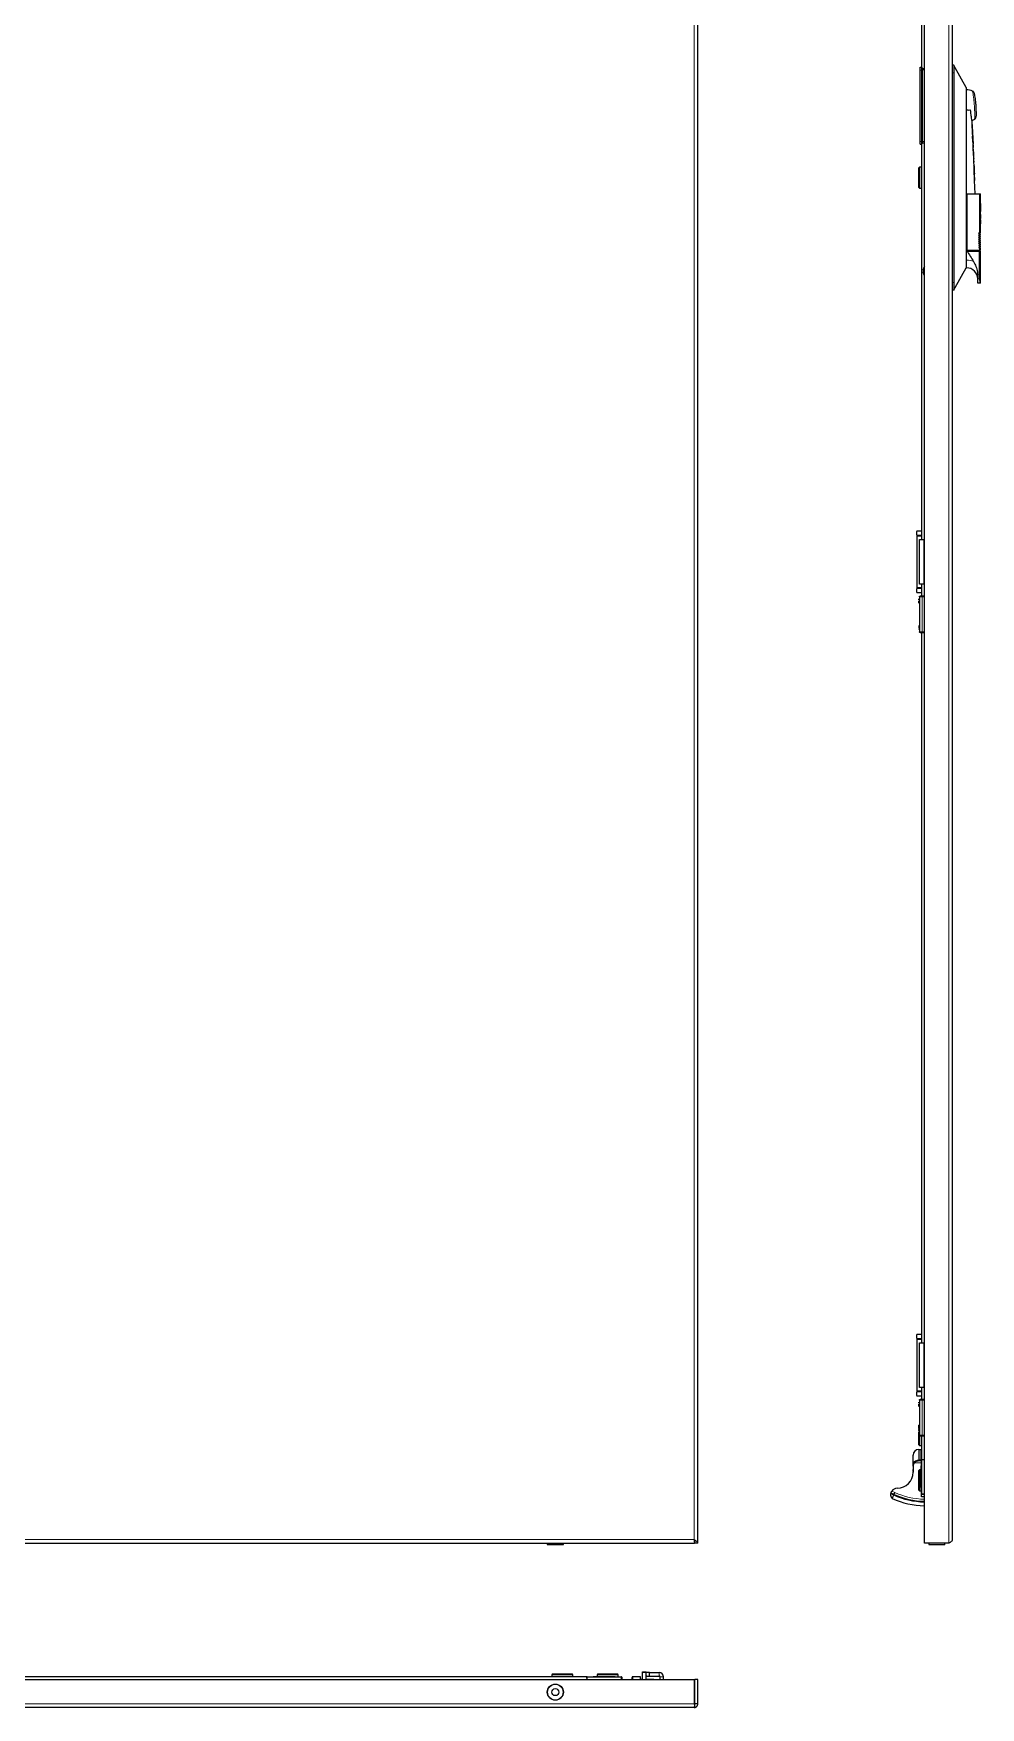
# Model space of a CAD drawing. Header units: millimetres. Extents: x -847 to 1903, y -1228 to 1043.
# Drawn here: x -141 to 537, y -1208 to -10 of the extents above; entities that cross this region are included whole.
import ezdxf

# ---------------------------------------------------------------- set-up
doc = ezdxf.new("R2010")
doc.units = ezdxf.units.MM

msp = doc.modelspace()

# ---------------------------------------------------------------- linework, layer by layer
at = {"color": 7, "linetype": 'Continuous', "lineweight": 25}
for p, q in [((335.03, -1090.4), (335.03, 864.6)), ((497.27, -1090.4), (497.27, 864.6)), ((517.27, 862), (517.27, -35.4)), ((495.27, 146.1), (495.27, -33.9)), ((494.37, -33.9), (495.27, -33.9)), ((494.37, -35.9), (494.37, -33.9)), ((494.37, -86.9), (494.37, -35.9)), ((495.67, -34.3), (495.67, -35.9)), ((495.67, -34.7), (497.27, -34.7)), ((495.67, -35.9), (495.67, -86.9)), ((518.27, -32.4), (517.27, -32.4)), ((517.27, -35.4), (517.27, -37.9)), ((527.27, -48.4), (519.35, -34.32)), ((517.27, -37.9), (517.27, -187.9)), ((518.27, -37.9), (518.27, -187.9)), ((527.27, -48.4), (527.27, -53.87)), ((527.27, -53.87), (527.27, -61.4)), ((527.27, -61.4), (527.27, -164.4)), ((531.79, -81.08), (531.39, -71.88)), ((534.21, -69.47), (534.22, -69.28)), ((531.51, -75.1), (531.46, -74.73)), ((531.52, -75.1), (531.47, -74.73)), ((531.47, -74.73), (531.59, -77.88)), ((531.52, -75.4), (531.51, -75.1)), ((531.52, -75.1), (531.51, -75.1)), ((531.53, -75.4), (531.52, -75.1)), ((531.53, -75.4), (531.52, -75.4)), ((531.88, -83.16), (531.78, -81.08)), ((531.79, -81.09), (531.78, -81.09)), ((532.06, -87.07), (531.83, -83.28)), ((532.04, -86.67), (531.9, -83.58)), ((494.37, -88.9), (494.37, -86.9)), ((494.37, -88.9), (495.27, -88.9)), ((495.27, -88.9), (495.27, -371.9)), ((495.67, -86.9), (495.67, -88.5)), ((497.27, -88.1), (495.67, -88.1)), ((531.9, -84.97), (532.14, -88.96)), ((532.03, -86.67), (532.06, -87.07)), ((532.1, -88.33), (532.05, -87.07)), ((532.06, -87.07), (532.05, -87.07)), ((532.08, -88.96), (532.07, -88.96)), ((532.14, -88.96), (532.08, -88.96)), ((532.23, -91.19), (532.13, -88.96)), ((532.17, -91.19), (532.17, -91.18)), ((532.17, -91.19), (532.17, -91.19)), ((532.29, -92.45), (532.24, -91.18)), ((532.28, -92.46), (532.28, -92.45)), ((532.39, -94.91), (532.3, -92.77)), ((532.4, -94.9), (532.39, -94.9)), ((532.6, -99.45), (532.4, -94.88)), ((493.77, -105.4), (493.27, -105.9)), ((493.27, -112.9), (493.27, -105.9)), ((495.27, -105.4), (493.77, -105.4)), ((493.77, -105.4), (493.77, -112.9)), ((532.45, -96.93), (532.49, -97.9)), ((532.46, -96.93), (532.5, -97.9)), ((532.57, -99.45), (532.56, -99.45)), ((532.69, -101.82), (532.59, -99.45)), ((532.64, -101.82), (532.64, -101.82)), ((532.81, -104.29), (532.7, -101.82)), ((532.76, -103.53), (532.77, -103.53)), ((532.77, -103.53), (532.78, -103.53)), ((532.8, -104.05), (532.79, -103.91)), ((532.82, -104.45), (532.8, -104.17)), ((532.84, -105.76), (532.82, -105.76)), ((532.85, -105.76), (532.83, -105.76)), ((532.89, -106.22), (532.84, -104.98)), ((532.87, -106.55), (532.84, -105.76)), ((532.88, -106.55), (532.85, -105.76)), ((532.86, -106.55), (532.85, -106.55)), ((532.86, -106.55), (532.88, -106.55)), ((532.87, -105.73), (532.92, -106.82)), ((532.91, -106.53), (532.89, -106.22)), ((532.95, -107.43), (532.91, -106.64)), ((533, -108.66), (532.95, -107.43)), ((493.27, -119.9), (493.27, -112.9)), ((493.77, -112.9), (493.77, -120.4)), ((533.04, -109.47), (533.02, -109.2)), ((533.05, -109.72), (533.04, -109.59)), ((533.18, -112.79), (533.06, -110.11)), ((533.06, -110.19), (533.06, -110.19)), ((533.07, -110.19), (533.07, -110.19)), ((533.18, -114.25), (533.12, -112.81)), ((533.14, -112.79), (533.13, -112.79)), ((533.26, -114.9), (533.17, -112.79)), ((533.69, -124.4), (533.27, -114.9)), ((493.27, -119.9), (493.77, -120.4)), ((493.77, -120.4), (495.27, -120.4)), ((527.27, -124.4), (527.48, -124.4)), ((527.48, -124.4), (527.72, -124.4)), ((527.72, -124.4), (527.72, -164.9)), ((527.72, -124.4), (536.83, -124.4)), ((536.83, -124.4), (536.83, -152.4)), ((536.83, -124.4), (537.48, -124.4)), ((537.23, -129.4), (537.48, -129.4)), ((537.23, -129.4), (537.23, -139.16)), ((537.35, -131.35), (537.35, -137.21)), ((537.36, -131.35), (537.35, -131.35)), ((537.36, -131.35), (537.36, -137.21)), ((537.36, -131.35), (537.48, -131.35)), ((537.47, -131.35), (537.47, -129.4)), ((537.48, -129.4), (537.48, -124.4)), ((537.48, -132.33), (537.48, -131.35)), ((537.41, -139.16), (537.23, -139.16)), ((537.37, -142.96), (537.23, -142.96)), ((537.23, -142.96), (537.23, -145.93)), ((537.29, -143.46), (537.29, -144.26)), ((537.3, -143.46), (537.29, -143.46)), ((537.3, -143.46), (537.3, -144.26)), ((537.3, -143.46), (537.36, -143.46)), ((537.36, -137.21), (537.35, -137.21)), ((537.41, -137.21), (537.36, -137.21)), ((537.48, -132.33), (537.41, -132.33)), ((537.41, -132.33), (537.41, -137.21)), ((537.41, -139.16), (537.41, -142.09)), ((537.48, -142.09), (537.41, -142.09)), ((537.47, -142.96), (537.44, -145.93)), ((537.46, -134.28), (537.46, -137.21)), ((537.47, -134.28), (537.46, -134.28)), ((537.47, -137.21), (537.46, -137.21)), ((537.46, -139.16), (537.46, -140.14)), ((537.47, -139.16), (537.46, -139.16)), ((537.47, -140.14), (537.46, -140.14)), ((537.46, -144.83), (537.47, -143.56)), ((537.47, -134.28), (537.47, -132.33)), ((537.47, -134.28), (537.47, -137.21)), ((537.47, -134.28), (537.48, -134.28)), ((537.47, -139.16), (537.47, -137.21)), ((537.48, -137.21), (537.47, -137.21)), ((537.47, -139.16), (537.47, -140.14)), ((537.47, -139.16), (537.48, -139.16)), ((537.47, -142.09), (537.47, -140.14)), ((537.48, -140.14), (537.47, -140.14)), ((537.48, -142.96), (537.47, -142.96)), ((537.47, -144.83), (537.48, -143.56)), ((537.48, -143.56), (537.47, -143.56)), ((537.48, -137.21), (537.48, -134.28)), ((537.48, -140.14), (537.48, -139.16)), ((537.48, -142.96), (537.48, -142.09)), ((537.48, -143.59), (537.48, -142.96)), ((537.48, -143.56), (537.48, -144.83)), ((536.29, -152.5), (536.72, -152.5)), ((536.29, -153.9), (536.72, -153.9)), ((536.29, -155.3), (536.72, -155.3)), ((537.38, -152.5), (536.72, -152.5)), ((537.38, -153.9), (536.72, -153.9)), ((537.38, -155.3), (536.72, -155.3)), ((537.48, -153.8), (536.83, -153.8)), ((537.48, -155.2), (536.83, -155.2)), ((537.48, -153.8), (536.98, -152.5)), ((537.48, -155.2), (536.98, -153.9)), ((537.48, -156.6), (536.98, -155.3)), ((537.23, -145.93), (537.3, -145.93)), ((537.3, -144.26), (537.29, -144.26)), ((537.29, -144.75), (537.29, -145.93)), ((537.3, -144.75), (537.29, -144.75)), ((537.36, -144.26), (537.3, -144.26)), ((537.3, -144.75), (537.3, -145.93)), ((537.3, -144.75), (537.35, -144.75)), ((537.38, -145.93), (537.4, -145.93)), ((537.4, -144.49), (537.39, -144.49)), ((537.39, -145.93), (537.43, -145.93)), ((537.43, -143.8), (537.42, -143.8)), ((537.43, -145.14), (537.42, -145.14)), ((537.42, -145.5), (537.42, -145.51)), ((537.43, -145.5), (537.42, -145.5)), ((537.43, -145.51), (537.42, -145.51)), ((537.42, -145.84), (537.42, -145.93)), ((537.43, -145.84), (537.42, -145.84)), ((537.43, -145.5), (537.43, -145.51)), ((537.43, -145.84), (537.43, -145.93)), ((537.44, -145.93), (537.47, -145.93)), ((537.47, -144.83), (537.46, -144.83)), ((537.46, -145.93), (537.46, -145.33)), ((537.47, -145.33), (537.46, -145.33)), ((537.47, -145.33), (537.47, -144.51)), ((537.47, -144.83), (537.48, -144.83)), ((537.47, -145.33), (537.48, -145.33)), ((537.47, -145.93), (537.47, -145.33)), ((537.48, -152.4), (537.48, -145.33)), ((527.27, -164.4), (527.27, -165.4)), ((527.27, -164.9), (527.48, -164.9)), ((527.48, -165.4), (527.27, -165.4)), ((527.48, -164.9), (527.72, -164.9)), ((527.48, -165.4), (527.72, -165.4)), ((527.72, -164.9), (536.83, -164.9)), ((527.72, -165.4), (536.83, -165.4)), ((535.48, -165.4), (535.46, -164.9)), ((536.29, -156.7), (536.72, -156.7)), ((536.29, -158.1), (536.72, -158.1)), ((536.29, -159.5), (536.72, -159.5)), ((536.29, -160.9), (536.72, -160.9)), ((536.29, -162.3), (536.72, -162.3)), ((537.38, -156.7), (536.72, -156.7)), ((537.38, -158.1), (536.72, -158.1)), ((537.38, -159.5), (536.72, -159.5)), ((537.38, -160.9), (536.72, -160.9)), ((537.38, -162.3), (536.72, -162.3)), ((537.48, -156.6), (536.83, -156.6)), ((537.48, -158), (536.83, -158)), ((537.48, -159.4), (536.83, -159.4)), ((537.48, -160.8), (536.83, -160.8)), ((537.48, -162.2), (536.83, -162.2)), ((536.83, -163.6), (536.83, -164.9)), ((537.48, -163.6), (536.83, -163.6)), ((536.83, -164.9), (537.48, -164.9)), ((536.83, -185.4), (536.83, -165.4)), ((536.83, -165.4), (537.48, -165.4)), ((537.48, -158), (536.98, -156.7)), ((537.48, -159.4), (536.98, -158.1)), ((537.48, -160.8), (536.98, -159.5)), ((537.48, -162.2), (536.98, -160.9)), ((537.48, -163.6), (536.98, -162.3)), ((537.48, -164.9), (537.48, -163.6)), ((537.48, -188.4), (537.48, -165.4)), ((496.25, -179.12), (496.56, -179.21)), ((496.56, -177.76), (496.56, -177.83)), ((496.56, -179.21), (496.56, -180.3)), ((519.35, -191.49), (527.27, -177.4)), ((527.27, -171.93), (527.27, -177.4)), ((527.27, -177.4), (527.48, -177.4)), ((496.56, -180.3), (496.25, -180.38)), ((496.56, -181.67), (496.56, -181.75)), ((517.27, -187.9), (517.27, -190.4)), ((517.27, -190.4), (517.27, -1087.8)), ((535.48, -185.4), (535.48, -182.32)), ((537.2, -188.4), (535.48, -188.4)), ((537.48, -188.4), (537.2, -188.4)), ((518.27, -193.4), (517.27, -193.4)), ((491.72, -366.4), (491.72, -368.4)), ((495.27, -365.9), (492.22, -365.9)), ((492.22, -368.9), (495.27, -368.9)), ((492.22, -368.9), (492.22, -369.2)), ((492.22, -406.6), (492.22, -369.2)), ((492.22, -369.2), (495.22, -369.2)), ((494.72, -368.9), (494.72, -369.2)), ((495.22, -369.2), (495.27, -369.2)), ((493.77, -371.9), (496.77, -371.9)), ((493.77, -403.9), (493.77, -371.9)), ((497.27, -371.9), (496.77, -371.9)), ((491.72, -407.4), (491.72, -409.4)), ((495.22, -406.6), (492.22, -406.6)), ((492.22, -406.6), (492.22, -406.9)), ((495.27, -406.9), (492.22, -406.9)), ((496.77, -403.9), (493.77, -403.9)), ((494.72, -406.6), (494.72, -406.9)), ((495.27, -406.6), (495.22, -406.6)), ((495.27, -403.9), (495.27, -412.4)), ((496.77, -403.9), (497.27, -403.9)), ((492.22, -409.9), (495.27, -409.9)), ((493.67, -412.9), (493.67, -437.9)), ((497.27, -412.4), (495.67, -412.4)), ((495.27, -438.4), (495.27, -946.9)), ((495.67, -438.4), (497.27, -438.4)), ((491.72, -941.4), (491.72, -943.4)), ((495.27, -940.9), (492.22, -940.9)), ((492.22, -943.9), (495.27, -943.9)), ((492.22, -943.9), (492.22, -944.2)), ((492.22, -981.6), (492.22, -944.2)), ((492.22, -944.2), (495.22, -944.2)), ((494.72, -943.9), (494.72, -944.2)), ((495.22, -944.2), (495.27, -944.2)), ((493.77, -946.9), (496.77, -946.9)), ((493.77, -978.9), (493.77, -946.9)), ((497.27, -946.9), (496.77, -946.9)), ((491.72, -982.4), (491.72, -984.4)), ((495.22, -981.6), (492.22, -981.6)), ((492.22, -981.6), (492.22, -981.9)), ((495.27, -981.9), (492.22, -981.9)), ((496.77, -978.9), (493.77, -978.9)), ((494.72, -981.6), (494.72, -981.9)), ((495.27, -981.6), (495.22, -981.6)), ((495.27, -978.9), (495.27, -987.4)), ((496.77, -978.9), (497.27, -978.9)), ((492.22, -984.9), (495.27, -984.9)), ((493.67, -987.9), (493.67, -1012.9)), ((497.27, -987.4), (495.67, -987.4)), ((493.67, -1005.5), (493.27, -1005.9)), ((493.27, -1008.16), (493.27, -1005.9)), ((493.27, -1009.71), (493.27, -1008.99)), ((493.27, -1012.9), (493.27, -1010.68)), ((493.27, -1019.9), (493.27, -1012.9)), ((493.77, -1012.9), (493.77, -1020.4)), ((495.27, -1013.4), (495.27, -1030.4)), ((495.67, -1013.4), (497.16, -1013.4)), ((489.27, -1033.19), (489.27, -1027.25)), ((489.27, -1033.19), (489.27, -1027.25)), ((493.27, -1019.9), (493.77, -1020.4)), ((493.27, -1023.25), (493.27, -1023.25)), ((493.27, -1023.25), (493.3, -1023.25)), ((493.3, -1023.25), (494.26, -1023.25)), ((493.77, -1020.4), (495.27, -1020.4)), ((494.26, -1023.25), (495.27, -1023.25)), ((495.27, -1030.4), (495.57, -1030.4)), ((495.57, -1030.4), (496.22, -1030.4)), ((496.22, -1030.4), (497.27, -1030.4)), ((489.16, -1037.4), (489.17, -1037.4)), ((489.17, -1035.58), (489.27, -1035.58)), ((489.17, -1035.72), (489.27, -1035.72)), ((489.17, -1035.72), (489.17, -1037.27)), ((489.17, -1037.27), (489.27, -1037.27)), ((489.17, -1037.4), (489.27, -1037.4)), ((489.17, -1037.47), (489.27, -1037.47)), ((489.17, -1037.6), (489.27, -1037.6)), ((489.17, -1038.6), (489.17, -1037.6)), ((489.17, -1038.6), (489.27, -1038.6)), ((489.17, -1039.1), (489.17, -1038.6)), ((489.17, -1039.1), (489.27, -1039.1)), ((489.27, -1035.25), (489.27, -1033.19)), ((489.27, -1035.25), (489.27, -1039.5)), ((493.27, -1031.25), (495.27, -1031.25)), ((493.77, -1037.9), (493.27, -1038.4)), ((493.27, -1045.4), (493.27, -1038.4)), ((495.07, -1037.9), (493.77, -1037.9)), ((493.77, -1037.9), (493.77, -1045.4)), ((495.05, -1041.44), (495.27, -1041.44)), ((495.07, -1038.01), (495.07, -1035.05)), ((495.07, -1035.05), (495.27, -1035.05)), ((495.07, -1038.01), (495.27, -1038.01)), ((495.07, -1040), (495.07, -1038.01)), ((495.07, -1040), (495.27, -1040)), ((495.07, -1041.36), (495.07, -1040)), ((495.07, -1041.36), (495.27, -1041.36)), ((495.07, -1043.01), (495.07, -1041.61)), ((495.27, -1055.1), (495.27, -1030.7)), ((493.27, -1052.4), (493.27, -1045.4)), ((493.27, -1052.4), (493.77, -1052.9)), ((493.77, -1045.4), (493.77, -1052.9)), ((493.77, -1052.9), (495.27, -1052.9)), ((495.07, -1044.6), (495.05, -1044.6)), ((495.07, -1043.01), (495.27, -1043.01)), ((495.07, -1044.06), (495.07, -1043.01)), ((495.07, -1044.06), (495.27, -1044.06)), ((495.07, -1045.94), (495.07, -1044.06)), ((495.07, -1045.94), (495.27, -1045.94)), ((495.07, -1046.73), (495.07, -1045.94)), ((495.07, -1046.73), (495.27, -1046.73)), ((495.07, -1050.55), (495.27, -1050.55)), ((475.54, -1055.43), (473.38, -1054.54)), ((495.27, -1057.05), (495.27, -1055.1)), ((497.27, -1057.05), (495.27, -1057.05)), ((497.27, -1055.4), (495.57, -1055.4)), ((-656.67, -1090.4), (332.73, -1090.4)), ((227.28, -1090.4), (227.28, -1091.15)), ((238.78, -1091.15), (238.78, -1090.4)), ((332.73, -1088.4), (332.73, -1090.4)), ((335.03, -1090.4), (333.03, -1090.4)), ((514.67, -1090.4), (497.27, -1090.4)), ((500.52, -1090.4), (500.52, -1091.15)), ((512.02, -1091.15), (512.02, -1090.4)), ((238.53, -1091.4), (227.53, -1091.4)), ((511.77, -1091.4), (500.77, -1091.4)), ((255.53, -1185.96), (-579.47, -1185.96)), ((231.03, -1183.96), (230.53, -1184.46)), ((230.53, -1184.46), (230.53, -1185.96)), ((245.53, -1184.46), (230.53, -1184.46)), ((231.03, -1183.96), (245.03, -1183.96)), ((245.53, -1184.46), (245.03, -1183.96)), ((245.53, -1185.96), (245.53, -1184.46)), ((255.53, -1185.96), (255.53, -1186.26)), ((255.53, -1186.9), (255.53, -1186.26)), ((255.83, -1185.96), (280.23, -1185.96)), ((260.18, -1185.76), (260.18, -1185.96)), ((260.18, -1185.76), (260.53, -1185.76)), ((260.53, -1185.76), (260.53, -1185.96)), ((260.53, -1185.76), (260.78, -1185.76)), ((260.78, -1185.76), (260.78, -1185.96)), ((260.78, -1185.76), (260.89, -1185.76)), ((260.89, -1185.76), (260.89, -1185.96)), ((261.92, -1185.76), (261.92, -1185.96)), ((261.92, -1185.76), (262.57, -1185.76)), ((262.59, -1185.76), (262.59, -1185.96)), ((262.59, -1185.76), (262.92, -1185.76)), ((262.92, -1185.76), (262.92, -1185.96)), ((263.53, -1183.96), (263.03, -1184.46)), ((263.03, -1184.46), (263.03, -1185.76)), ((278.03, -1184.46), (263.03, -1184.46)), ((263.53, -1183.96), (277.53, -1183.96)), ((266.24, -1185.96), (266.24, -1185.73)), ((266.38, -1185.76), (267.16, -1185.76)), ((267.16, -1185.76), (267.16, -1185.96)), ((267.16, -1185.76), (267.95, -1185.76)), ((267.95, -1185.76), (267.95, -1185.96)), ((267.95, -1185.76), (268.44, -1185.76)), ((268.44, -1185.76), (268.44, -1185.96)), ((268.44, -1185.76), (269.83, -1185.76)), ((269.47, -1185.73), (269.47, -1185.76)), ((269.83, -1185.76), (269.83, -1185.96)), ((269.83, -1185.76), (270.88, -1185.76)), ((270.88, -1185.76), (270.88, -1185.96)), ((271.92, -1185.76), (271.92, -1185.96)), ((271.92, -1185.76), (273.89, -1185.76)), ((273.89, -1185.76), (273.89, -1185.96)), ((273.89, -1185.76), (275.88, -1185.76)), ((275.88, -1185.76), (275.88, -1185.96)), ((278.03, -1184.46), (277.53, -1183.96)), ((278.03, -1185.96), (278.03, -1184.46)), ((280.53, -1186.26), (280.53, -1187.96)), ((293.98, -1185.91), (288.58, -1185.91)), ((293.98, -1187.96), (293.98, -1185.91)), ((295.48, -1182.91), (295.48, -1182.41)), ((295.48, -1182.41), (297.98, -1182.41)), ((295.48, -1187.96), (295.48, -1182.91)), ((297.98, -1182.41), (297.98, -1182.91)), ((297.98, -1187.96), (297.98, -1182.91)), ((298.48, -1182.91), (297.98, -1182.95)), ((300.48, -1182.91), (298.48, -1182.91)), ((298.48, -1185.41), (300.48, -1185.41)), ((300.48, -1185.41), (300.48, -1182.91)), ((300.48, -1182.91), (307.48, -1182.91)), ((300.48, -1185.41), (307.48, -1185.41)), ((307.98, -1187.96), (307.98, -1185.91)), ((310.48, -1187.96), (310.48, -1185.91)), ((-656.67, -1187.96), (332.73, -1187.96)), ((255.53, -1186.9), (255.53, -1187.96)), ((287.98, -1187.96), (287.98, -1186.51)), ((295.48, -1187.91), (294.23, -1187.91)), ((303.42, -1187.91), (297.98, -1187.91)), ((303.47, -1187.96), (303.42, -1187.91)), ((303.42, -1187.96), (303.42, -1187.91)), ((332.73, -1205.36), (332.73, -1187.96)), ((335.03, -1187.96), (333.03, -1187.96)), ((333.03, -1205.36), (333.03, -1187.96)), ((335.03, -1205.36), (335.03, -1187.96)), ((332.43, -1207.96), (-656.37, -1207.96)), ((335.03, -1205.36), (333.03, -1205.36))]:
    msp.add_line(p, q, dxfattribs=at)
at = {"color": 8, "linetype": 'Continuous', "lineweight": 18}
for p, q in [((514.67, -1090.4), (514.67, 864.6)), ((332.43, -1087.8), (332.43, 862)), ((494.37, -35.9), (495.27, -35.9)), ((495.27, -35.9), (495.27, -33.9)), ((495.27, -86.9), (495.27, -35.9)), ((495.27, -35.9), (495.67, -35.9)), ((497.27, -35.7), (495.67, -35.7)), ((518.27, -37.9), (517.27, -37.9)), ((494.37, -86.9), (495.27, -86.9)), ((495.27, -86.9), (495.67, -86.9)), ((495.27, -88.9), (495.27, -86.9)), ((495.67, -87.1), (497.27, -87.1)), ((532.46, -96.93), (532.45, -96.93)), ((532.5, -97.9), (532.49, -97.9)), ((527.48, -124.4), (527.48, -164.9)), ((536.83, -152.4), (537.48, -152.4)), ((527.48, -171.93), (527.27, -171.93)), ((527.48, -177.4), (527.48, -171.93)), ((518.27, -187.9), (517.27, -187.9)), ((535.48, -185.4), (536.83, -185.4)), ((495.22, -369.2), (495.22, -368.9)), ((495.22, -371.9), (495.22, -369.2)), ((496.77, -403.9), (496.77, -371.9)), ((495.22, -406.6), (495.22, -403.9)), ((495.22, -406.9), (495.22, -406.6)), ((495.67, -412.9), (497.27, -412.9)), ((495.67, -437.9), (495.67, -412.9)), ((497.27, -437.9), (495.67, -437.9)), ((495.22, -944.2), (495.22, -943.9)), ((495.22, -946.9), (495.22, -944.2)), ((496.77, -978.9), (496.77, -946.9)), ((495.22, -981.6), (495.22, -978.9)), ((495.22, -981.9), (495.22, -981.6)), ((495.67, -987.9), (497.27, -987.9)), ((495.67, -1012.9), (495.67, -987.9)), ((497.27, -1012.9), (495.67, -1012.9)), ((489.27, -1027.25), (489.27, -1027.25)), ((493.3, -1030.75), (493.3, -1023.25)), ((494.26, -1023.25), (494.26, -1030.75)), ((495.57, -1030.4), (495.57, -1030.7)), ((495.27, -1032.75), (490.15, -1032.75)), ((493.27, -1031.25), (493.27, -1030.75)), ((493.27, -1030.75), (493.3, -1030.75)), ((493.3, -1031.25), (493.3, -1030.75)), ((493.3, -1030.75), (494.26, -1030.75)), ((494.26, -1030.75), (495.27, -1030.75)), ((495.27, -1030.7), (495.57, -1030.7)), ((495.57, -1030.7), (495.57, -1055.1)), ((497.27, -1030.7), (495.57, -1030.7)), ((473.94, -1053.15), (476.14, -1054.06)), ((495.07, -1049.31), (495.27, -1049.31)), ((495.27, -1055.1), (495.57, -1055.1)), ((495.57, -1055.1), (497.27, -1055.1)), ((495.57, -1055.1), (495.57, -1055.4)), ((-656.37, -1087.8), (332.43, -1087.8)), ((227.28, -1091.15), (238.78, -1091.15)), ((500.52, -1091.15), (512.02, -1091.15)), ((255.83, -1186.26), (255.53, -1186.26)), ((255.83, -1186.26), (255.83, -1185.96)), ((255.83, -1186.26), (255.83, -1187.96)), ((280.23, -1186.26), (255.83, -1186.26)), ((264.66, -1185.76), (264.66, -1185.96)), ((280.23, -1185.96), (280.23, -1186.26)), ((280.23, -1187.96), (280.23, -1186.26)), ((280.53, -1186.26), (280.23, -1186.26)), ((288.58, -1185.91), (288.58, -1187.96)), ((297.98, -1182.91), (295.48, -1182.91)), ((307.48, -1185.41), (307.48, -1182.91)), ((307.98, -1185.91), (310.48, -1185.91)), ((294.23, -1187.91), (294.23, -1187.96)), ((332.73, -1205.36), (-656.67, -1205.36))]:
    msp.add_line(p, q, dxfattribs=at)
at = {"color": 7, "linetype": 'Continuous', "lineweight": 25, "flags": 128}
for points in [[(531.83, -83.28), (531.87, -84.22), (531.9, -84.97)], [(532.08, -88.96), (532.13, -90.21), (532.17, -91.19)], [(532.45, -97.59), (532.56, -99.96), (532.64, -101.82)], [(532.49, -97.9), (532.53, -98.77), (532.56, -99.45)], [(532.5, -97.9), (532.54, -98.77), (532.57, -99.45)], [(532.84, -106.41), (533.03, -110.8), (533.18, -114.25)], [(533.13, -112.79), (532.97, -109.29), (532.85, -106.55)], [(533.14, -112.79), (532.98, -109.29), (532.86, -106.55)], [(537.39, -145.23), (537.39, -145.41), (537.39, -145.55)], [(537.42, -145.5), (537.42, -145.3), (537.42, -145.14)], [(537.43, -145.5), (537.43, -145.3), (537.43, -145.14)], [(333.03, -1194.46), (332.89, -1194.21), (332.73, -1193.94)], [(332.73, -1202.97), (332.89, -1202.71), (333.03, -1202.46)]]:
    msp.add_lwpolyline(points, dxfattribs=at)
at = {"color": 8, "linetype": 'Continuous', "lineweight": 18, "flags": 128}
for points in [[(332.73, -1194.53), (333.02, -1195.12), (333.03, -1195.14)], [(333.03, -1201.77), (333.02, -1201.79), (332.73, -1202.38)]]:
    msp.add_lwpolyline(points, dxfattribs=at)
at = {"color": 7, "linetype": 'Continuous', "lineweight": 25}
for radius in [5.75, 2.5]:
    msp.add_circle((233.03, -1196.96), radius, dxfattribs=at)
at = {"color": 8, "linetype": 'Continuous', "lineweight": 18}
msp.add_circle((233.03, -1196.96), 5.5, dxfattribs=at)
at = {"color": 7, "linetype": 'Continuous', "lineweight": 25}
for centre, radius, start, end in [((495.27, -34.3), 0.4, 0, 90), ((527.27, -61.4), 11.4, 66.37549, 90), ((527.27, -61.4), 11.4, 291.36213, 301.71629), ((495.27, -88.5), 0.4, 270, 0), ((537.38, -152.4), 0.1, 270, 0), ((537.38, -153.8), 0.1, 270, 0), ((537.38, -155.2), 0.1, 270, 0), ((537.38, -156.6), 0.1, 270, 0), ((537.38, -158), 0.1, 270, 0), ((537.38, -159.4), 0.1, 270, 0), ((537.38, -160.8), 0.1, 270, 0), ((537.38, -162.2), 0.1, 270, 0), ((501.66, -179.75), 5.45, 159.42245, 173.41237), ((501.52, -179.75), 5.35, 142.60007, 158.09132), ((527.48, -185.4), 8, 0, 90), ((501.66, -179.76), 5.45, 186.58763, 200.57755), ((501.52, -179.75), 5.35, 201.90868, 217.39993), ((492.22, -366.4), 0.5, 90, 180), ((492.22, -368.4), 0.5, 180, 270), ((492.22, -407.4), 0.5, 90, 180), ((492.22, -409.4), 0.5, 180, 270), ((492.22, -941.4), 0.5, 90, 180), ((492.22, -943.4), 0.5, 180, 270), ((492.22, -982.4), 0.5, 90, 180), ((492.22, -984.4), 0.5, 180, 270), ((493.27, -1027.25), 4, 90, 180), ((493.27, -1027.25), 4, 90, 180), ((495.57, -1030.7), 0.3, 90, 180), ((477.77, -1039.5), 11.5, 270, 0), ((493.27, -1035.25), 4, 141.31781, 180), ((477.77, -1055.5), 4.5, 90, 148.43185), ((498.27, -1005.35), 58.2, 245.70354, 269.01549), ((498.27, -1005.35), 55, 245.58594, 268.9582), ((495.57, -1055.1), 0.3, 180, 270), ((227.53, -1091.15), 0.25, 180, 270), ((238.53, -1091.15), 0.25, 270, 0), ((500.77, -1091.15), 0.25, 180, 270), ((511.77, -1091.15), 0.25, 270, 0), ((255.83, -1186.26), 0.3, 90, 180), ((280.23, -1186.26), 0.3, 0, 90), ((288.58, -1186.51), 0.6, 90, 180), ((298.48, -1185.91), 0.5, 90, 180), ((307.48, -1185.91), 3, 0, 90), ((307.48, -1185.91), 0.5, 360, 90), ((294.23, -1187.66), 0.25, 180, 270), ((325.53, -1198.46), 7.5, 343.7398, 16.2602)]:
    msp.add_arc(centre, radius, start, end, dxfattribs=at)
at = {"color": 8, "linetype": 'Continuous', "lineweight": 18}
for centre, radius, start, end in [((527.63, -184), 12.07, 66.28954, 90.71323), ((493.27, -1035.25), 4.5, 90, 152.71955), ((493.77, -1030.76), 0.491, 271.15589, 1.11103), ((498.27, -1005.35), 53.5, 245.55903, 268.92899), ((498.27, -1005.35), 55.65, 245.60841, 268.97035)]:
    msp.add_arc(centre, radius, start, end, dxfattribs=at)
at = {"color": 7, "linetype": 'Continuous', "lineweight": 25}
for points, knots in [([(518.27, -32.4), (518.27, -32.46), (518.27, -32.59), (518.27, -33.53), (518.27, -34.93), (518.27, -36.48), (518.27, -37.5), (518.27, -37.9)], [0, 0, 0, 0, 0.2146939, 0.4293877, 0.6440816, 0.8587754, 1, 1, 1, 1]), ([(519.35, -34.32), (519.16, -34.02), (518.8, -33.44), (518.45, -32.73), (518.28, -32.4)], [0, 0, 0, 0, 0.52532316, 1, 1, 1, 1]), ([(532.9, -52.17), (532.88, -52.1), (532.82, -51.93), (532.64, -51.62), (532.33, -51.24), (532.02, -51.07), (531.85, -50.98)], [0, 0, 0, 0, 0.1241525, 0.3416426, 0.6499736, 1, 1, 1, 1]), ([(532.98, -52.51), (532.97, -52.48), (532.96, -52.39), (533.05, -52.89), (533.25, -54.08), (533.59, -56.31), (533.9, -59.06), (534.14, -62.01), (534.25, -64.8), (534.27, -67.12), (534.24, -68.75), (534.21, -69.41), (534.21, -69.45), (534.21, -69.47)], [0, 0, 0, 0, 0.0304029, 0.0987685, 0.2060227, 0.3169243, 0.4297958, 0.5422701, 0.6521441, 0.7582201, 0.8609093, 0.9621672, 1, 1, 1, 1]), ([(531.37, -71.89), (531.37, -71.89), (531.38, -71.91), (531.13, -70.56), (530.81, -68.36), (530.52, -66.29), (530.45, -65.06), (530.21, -64.69), (530.14, -64.64), (530.08, -64.62), (529.95, -64.64), (529.51, -64.71), (528.58, -64.73), (527.77, -64.52), (527.29, -64.4)], [0, 0, 0, 0, 0.1420116, 0.3674067, 0.5915241, 0.7394027, 0.8132929, 0.8201752, 0.8255968, 0.8292873, 0.8330273, 0.8487437, 0.9118689, 1, 1, 1, 1]), ([(533.27, -71.08), (533.35, -71.03), (533.57, -70.9), (533.82, -70.61), (534.03, -70.27), (534.13, -69.99), (534.17, -69.82), (534.18, -69.76)], [0, 0, 0, 0, 0.17470151, 0.45834159, 0.69638119, 0.88850071, 1, 1, 1, 1]), ([(531.62, -77.83), (531.6, -77.39), (531.56, -76.51), (531.54, -75.77), (531.53, -75.4)], [0, 0, 0, 0, 0.5009634, 1, 1, 1, 1]), ([(531.59, -77.88), (531.62, -78.48), (531.67, -79.66), (531.76, -81.36), (531.84, -82.68), (531.89, -83.33), (531.9, -83.56), (531.9, -83.58), (531.9, -83.59)], [0, 0, 0, 0, 0.2502823, 0.4993933, 0.7487907, 0.8746994, 0.9372862, 1, 1, 1, 1]), ([(531.79, -81.09), (531.79, -81.07), (531.79, -81.03), (531.78, -80.78), (531.75, -80.42), (531.72, -79.83), (531.67, -78.96), (531.63, -78.2), (531.62, -77.83)], [0, 0, 0, 0, 0.1244159, 0.2483566, 0.3739824, 0.5001693, 0.7493996, 1, 1, 1, 1]), ([(532.29, -92.47), (532.29, -92.43), (532.29, -92.35), (532.29, -92.69), (532.3, -93.28), (532.32, -93.8), (532.32, -94.05)], [0, 0, 0, 0, 0.248736, 0.498686, 0.7481067, 1, 1, 1, 1]), ([(532.32, -94.05), (532.33, -94.33), (532.35, -94.88), (532.39, -96.08), (532.43, -96.98), (532.45, -97.59)], [0, 0, 0, 0, 0.249362, 0.4996719, 1, 1, 1, 1]), ([(532.39, -94.9), (532.39, -94.91), (532.39, -94.92), (532.39, -95.11), (532.39, -95.35), (532.4, -95.7), (532.42, -96.23), (532.44, -96.65), (532.45, -96.93)], [0, 0, 0, 0, 0.2494324, 0.37514, 0.4993561, 0.6234585, 0.749245, 1, 1, 1, 1]), ([(532.4, -94.9), (532.4, -94.91), (532.4, -94.92), (532.4, -95.11), (532.4, -95.35), (532.41, -95.7), (532.43, -96.23), (532.45, -96.65), (532.46, -96.93)], [0, 0, 0, 0, 0.2494324, 0.37514, 0.4993561, 0.6234585, 0.749245, 1, 1, 1, 1]), ([(532.79, -103.91), (532.79, -103.97), (532.8, -104.09), (532.81, -104.5), (532.83, -105.13), (532.86, -105.96), (532.89, -106.54), (532.9, -106.82)], [0, 0, 0, 0, 0.1246003, 0.2489765, 0.5004054, 0.7493329, 1, 1, 1, 1]), ([(532.91, -106.82), (532.89, -106.31), (532.86, -105.53), (532.82, -104.57), (532.81, -104.22), (532.8, -104.05)], [0, 0, 0, 0, 0.4989654, 0.74992197, 1, 1, 1, 1]), ([(532.92, -106.82), (532.9, -106.4), (532.87, -105.77), (532.84, -104.97), (532.82, -104.63), (532.82, -104.45)], [0, 0, 0, 0, 0.5014603, 0.750257, 1, 1, 1, 1]), ([(532.83, -105.76), (532.83, -105.77), (532.83, -105.79), (532.83, -105.93), (532.83, -106.11), (532.83, -106.28), (532.84, -106.36), (532.84, -106.41)], [0, 0, 0, 0, 0.2494454, 0.4989987, 0.7485105, 0.8738593, 1, 1, 1, 1]), ([(532.9, -106.82), (532.91, -107.11), (532.94, -107.67), (532.98, -108.48), (533.01, -109.11), (533.04, -109.52), (533.04, -109.65), (533.05, -109.72)], [0, 0, 0, 0, 0.24873067, 0.49737733, 0.75052803, 0.87523315, 1, 1, 1, 1]), ([(533.04, -109.59), (533.03, -109.41), (533.02, -109.07), (532.97, -108.11), (532.93, -107.34), (532.91, -106.82)], [0, 0, 0, 0, 0.2495753, 0.5008418, 1, 1, 1, 1]), ([(532.92, -106.82), (532.94, -107.2), (532.96, -107.68), (532.98, -108.1), (532.98, -108.18)], [0, 0, 0, 0, 0.8027863, 1, 1, 1, 1]), ([(533.02, -109.2), (533.02, -109.02), (533, -108.67), (532.97, -107.88), (532.94, -107.25), (532.92, -106.82)], [0, 0, 0, 0, 0.25089526, 0.500775, 1, 1, 1, 1]), ([(533.05, -109.76), (533.05, -109.82), (533.06, -110.01), (533.06, -110.12), (533.07, -110.19)], [0, 0, 0, 0, 0.33497063, 1, 1, 1, 1]), ([(533.18, -114.25), (533.18, -114.3), (533.19, -114.38), (533.2, -114.55), (533.21, -114.72), (533.22, -114.87), (533.23, -114.89), (533.23, -114.9)], [0, 0, 0, 0, 0.1253881, 0.2505914, 0.5001924, 0.7498055, 1, 1, 1, 1]), ([(537.42, -143.8), (537.42, -143.72), (537.42, -143.57), (537.42, -143.36), (537.41, -143.2), (537.39, -142.99), (537.37, -142.97), (537.36, -142.96)], [0, 0, 0, 0, 0.125885, 0.2500023, 0.3752557, 0.5012371, 1, 1, 1, 1]), ([(537.36, -143.46), (537.37, -143.46), (537.38, -143.47), (537.39, -143.57), (537.39, -143.67), (537.39, -143.76), (537.39, -143.83), (537.39, -143.86)], [0, 0, 0, 0, 0.4647786, 0.6394977, 0.7667833, 0.8944855, 1, 1, 1, 1]), ([(537.43, -143.8), (537.43, -143.71), (537.43, -143.55), (537.42, -143.34), (537.42, -143.17), (537.4, -142.98), (537.38, -142.97), (537.37, -142.96)], [0, 0, 0, 0, 0.1491412, 0.264134, 0.3788516, 0.5602325, 1, 1, 1, 1]), ([(536.82, -153.8), (536.73, -153.59), (536.6, -153.26), (536.42, -152.83), (536.33, -152.61), (536.29, -152.5)], [0, 0, 0, 0, 0.4999933, 0.7499958, 1, 1, 1, 1]), ([(536.82, -155.2), (536.73, -154.99), (536.6, -154.66), (536.42, -154.23), (536.33, -154.01), (536.29, -153.9)], [0, 0, 0, 0, 0.4999933, 0.7499958, 1, 1, 1, 1]), ([(536.82, -156.6), (536.73, -156.39), (536.6, -156.06), (536.42, -155.63), (536.33, -155.41), (536.29, -155.3)], [0, 0, 0, 0, 0.4999933, 0.7499958, 1, 1, 1, 1]), ([(536.72, -152.5), (536.73, -152.5), (536.76, -152.5), (536.8, -152.47), (536.82, -152.44), (536.82, -152.42), (536.83, -152.41), (536.83, -152.4)], [0, 0, 0, 0, 0.2956914, 0.5686867, 0.7598531, 0.9519121, 1, 1, 1, 1]), ([(536.72, -153.9), (536.73, -153.9), (536.76, -153.9), (536.8, -153.87), (536.82, -153.84), (536.82, -153.82), (536.83, -153.81), (536.83, -153.8)], [0, 0, 0, 0, 0.2956914, 0.5686867, 0.7598531, 0.9519121, 1, 1, 1, 1]), ([(536.72, -155.3), (536.73, -155.3), (536.76, -155.3), (536.8, -155.27), (536.82, -155.24), (536.82, -155.22), (536.83, -155.21), (536.83, -155.2)], [0, 0, 0, 0, 0.29569138, 0.56868667, 0.75985305, 0.95191208, 1, 1, 1, 1]), ([(537.35, -144.75), (537.36, -144.76), (537.37, -144.76), (537.38, -144.82), (537.38, -144.89), (537.39, -144.99), (537.39, -145.11), (537.39, -145.2), (537.39, -145.23)], [0, 0, 0, 0, 0.3623072, 0.4997618, 0.6038945, 0.7077513, 0.8881589, 1, 1, 1, 1]), ([(537.39, -143.86), (537.39, -143.9), (537.39, -143.98), (537.39, -144.08), (537.39, -144.16), (537.38, -144.25), (537.37, -144.26), (537.36, -144.26)], [0, 0, 0, 0, 0.1448477, 0.2595538, 0.3741459, 0.5488424, 1, 1, 1, 1]), ([(537.39, -144.49), (537.4, -144.47), (537.41, -144.43), (537.41, -144.3), (537.42, -144.17), (537.42, -144.02), (537.42, -143.89), (537.42, -143.8)], [0, 0, 0, 0, 0.2497832, 0.499064, 0.6242352, 0.7496528, 1, 1, 1, 1]), ([(537.42, -145.14), (537.42, -145.07), (537.41, -144.95), (537.41, -144.81), (537.41, -144.71), (537.41, -144.63), (537.4, -144.55), (537.4, -144.52), (537.39, -144.49)], [0, 0, 0, 0, 0.2503671, 0.3757454, 0.500635, 0.6256328, 0.7501265, 1, 1, 1, 1]), ([(537.39, -145.55), (537.39, -145.59), (537.39, -145.66), (537.39, -145.78), (537.39, -145.88), (537.39, -145.93), (537.39, -145.93)], [0, 0, 0, 0, 0.25613945, 0.51269783, 0.91902215, 1, 1, 1, 1]), ([(537.4, -144.49), (537.41, -144.46), (537.42, -144.41), (537.42, -144.24), (537.43, -144.05), (537.43, -143.89), (537.43, -143.81), (537.43, -143.8)], [0, 0, 0, 0, 0.3314728, 0.5464809, 0.7625261, 0.960277, 1, 1, 1, 1]), ([(537.43, -145.14), (537.43, -145.04), (537.42, -144.88), (537.42, -144.69), (537.41, -144.56), (537.41, -144.52), (537.4, -144.49)], [0, 0, 0, 0, 0.3364219, 0.5234602, 0.710673, 1, 1, 1, 1]), ([(537.42, -145.84), (537.42, -145.84), (537.42, -145.82), (537.42, -145.78), (537.42, -145.68), (537.42, -145.58), (537.42, -145.51)], [0, 0, 0, 0, 0.1253633, 0.25003164, 0.49967516, 1, 1, 1, 1]), ([(537.43, -145.84), (537.43, -145.83), (537.43, -145.81), (537.43, -145.73), (537.43, -145.62), (537.43, -145.55), (537.43, -145.51)], [0, 0, 0, 0, 0.2026304, 0.4204058, 0.7280078, 1, 1, 1, 1]), ([(527.27, -165.4), (527.27, -166.53), (527.27, -168.87), (527.27, -170.89), (527.27, -171.93)], [0, 0, 0, 0, 0.4843885, 1, 1, 1, 1]), ([(527.72, -165.4), (528.54, -166.65), (530.19, -169.14), (531.72, -171.68), (532.48, -172.95)], [0, 0, 0, 0, 0.499713, 1, 1, 1, 1]), ([(536.82, -158), (536.73, -157.79), (536.6, -157.46), (536.42, -157.03), (536.33, -156.81), (536.29, -156.7)], [0, 0, 0, 0, 0.4999933, 0.7499958, 1, 1, 1, 1]), ([(536.82, -159.4), (536.73, -159.19), (536.6, -158.86), (536.42, -158.43), (536.33, -158.21), (536.29, -158.1)], [0, 0, 0, 0, 0.49999327, 0.74999583, 1, 1, 1, 1]), ([(536.82, -160.8), (536.73, -160.59), (536.6, -160.26), (536.42, -159.83), (536.33, -159.61), (536.29, -159.5)], [0, 0, 0, 0, 0.4999933, 0.7499958, 1, 1, 1, 1]), ([(536.82, -162.2), (536.73, -161.99), (536.6, -161.66), (536.42, -161.23), (536.33, -161.01), (536.29, -160.9)], [0, 0, 0, 0, 0.4999933, 0.7499958, 1, 1, 1, 1]), ([(536.82, -163.6), (536.73, -163.39), (536.6, -163.06), (536.42, -162.63), (536.33, -162.41), (536.29, -162.3)], [0, 0, 0, 0, 0.4999933, 0.7499958, 1, 1, 1, 1]), ([(536.72, -156.7), (536.73, -156.7), (536.76, -156.7), (536.8, -156.67), (536.82, -156.64), (536.82, -156.62), (536.83, -156.61), (536.83, -156.6)], [0, 0, 0, 0, 0.29569138, 0.56868667, 0.75985305, 0.95191208, 1, 1, 1, 1]), ([(536.72, -158.1), (536.73, -158.1), (536.76, -158.1), (536.8, -158.07), (536.82, -158.04), (536.82, -158.02), (536.83, -158.01), (536.83, -158)], [0, 0, 0, 0, 0.2956914, 0.5686867, 0.7598531, 0.9519121, 1, 1, 1, 1]), ([(536.72, -159.5), (536.73, -159.5), (536.76, -159.5), (536.8, -159.47), (536.82, -159.44), (536.82, -159.42), (536.83, -159.41), (536.83, -159.4)], [0, 0, 0, 0, 0.2956914, 0.5686867, 0.7598531, 0.9519121, 1, 1, 1, 1]), ([(536.72, -160.9), (536.73, -160.9), (536.76, -160.9), (536.8, -160.87), (536.82, -160.84), (536.82, -160.82), (536.83, -160.81), (536.83, -160.8)], [0, 0, 0, 0, 0.2956914, 0.5686867, 0.7598531, 0.9519121, 1, 1, 1, 1]), ([(536.72, -162.3), (536.73, -162.3), (536.76, -162.3), (536.8, -162.27), (536.82, -162.24), (536.82, -162.22), (536.83, -162.21), (536.83, -162.2)], [0, 0, 0, 0, 0.2956914, 0.5686867, 0.7598531, 0.9519121, 1, 1, 1, 1]), ([(532.48, -172.95), (533.09, -174.12), (534.33, -176.49), (535.34, -179.7), (535.45, -181.69), (535.48, -182.32)], [0, 0, 0, 0, 0.4010146, 0.8123709, 1, 1, 1, 1]), ([(518.27, -187.9), (518.27, -188.52), (518.27, -189.76), (518.27, -191.41), (518.27, -192.65), (518.27, -193.31), (518.27, -193.38), (518.27, -193.4)], [0, 0, 0, 0, 0.2146898, 0.4293796, 0.6440728, 0.8587666, 1, 1, 1, 1]), ([(518.28, -193.41), (518.45, -193.07), (518.8, -192.37), (519.16, -191.79), (519.35, -191.49)], [0, 0, 0, 0, 0.4745904, 1, 1, 1, 1]), ([(535.48, -188.4), (535.48, -188.36), (535.48, -188.29), (535.48, -187.68), (535.48, -186.81), (535.48, -185.99), (535.48, -185.53), (535.48, -185.4)], [0, 0, 0, 0, 0.2441944, 0.4889806, 0.7166564, 0.9231563, 1, 1, 1, 1]), ([(536.83, -185.4), (536.83, -185.7), (536.84, -186.29), (536.9, -187.09), (536.98, -187.75), (537.08, -188.25), (537.16, -188.4), (537.2, -188.4), (537.2, -188.4)], [0, 0, 0, 0, 0.1698955, 0.3393802, 0.5190387, 0.7268484, 0.9704723, 1, 1, 1, 1]), ([(493.37, -414.9), (493.37, -414.84), (493.37, -414.76), (493.37, -414.67), (493.37, -414.58), (493.37, -414.45), (493.37, -414.42), (493.37, -414.4)], [0, 0, 0, 0, 0.1246927, 0.1871822, 0.2497734, 0.5000394, 1, 1, 1, 1]), ([(493.37, -415.11), (493.37, -415.11), (493.37, -415.11), (493.37, -415.09), (493.37, -415.08), (493.37, -415.06), (493.37, -415.02), (493.37, -414.98), (493.37, -414.93), (493.37, -414.91), (493.37, -414.9)], [0, 0, 0, 0, 0.1288253, 0.1801694, 0.2433966, 0.3698599, 0.4998642, 0.7496495, 0.8434763, 1, 1, 1, 1]), ([(493.37, -416.62), (493.37, -416.54), (493.37, -416.38), (493.37, -416.17), (493.37, -415.99), (493.37, -415.82), (493.37, -415.71), (493.37, -415.7), (493.37, -415.7)], [0, 0, 0, 0, 0.1250486, 0.2498861, 0.3708558, 0.4998199, 0.7496086, 1, 1, 1, 1]), ([(493.37, -417.46), (493.37, -417.45), (493.37, -417.44), (493.37, -417.36), (493.37, -417.26), (493.37, -417.13), (493.37, -416.92), (493.37, -416.74), (493.37, -416.62)], [0, 0, 0, 0, 0.25007, 0.3791813, 0.5004993, 0.6241696, 0.7508424, 1, 1, 1, 1]), ([(493.37, -433.34), (493.37, -433.35), (493.37, -433.36), (493.37, -433.45), (493.37, -433.54), (493.37, -433.67), (493.37, -433.88), (493.37, -434.07), (493.37, -434.19)], [0, 0, 0, 0, 0.2500695, 0.3795588, 0.5004992, 0.6245563, 0.7508428, 1, 1, 1, 1]), ([(493.37, -434.19), (493.37, -434.23), (493.37, -434.31), (493.37, -434.46), (493.37, -434.64), (493.37, -434.82), (493.37, -434.99), (493.37, -435.09), (493.37, -435.1), (493.37, -435.11)], [0, 0, 0, 0, 0.0626366, 0.1252782, 0.2500723, 0.3748405, 0.4999941, 0.7496958, 1, 1, 1, 1]), ([(493.37, -435.7), (493.37, -435.7), (493.37, -435.7), (493.37, -435.71), (493.37, -435.72), (493.37, -435.75), (493.37, -435.81), (493.37, -435.86), (493.37, -435.91)], [0, 0, 0, 0, 0.1310705, 0.1824367, 0.2437962, 0.3713877, 0.5004416, 1, 1, 1, 1]), ([(493.37, -435.91), (493.37, -435.93), (493.37, -435.99), (493.37, -436.07), (493.37, -436.13), (493.37, -436.22), (493.37, -436.35), (493.37, -436.38), (493.37, -436.4)], [0, 0, 0, 0, 0.0626863, 0.1251726, 0.1876279, 0.2501847, 0.5003136, 1, 1, 1, 1]), ([(493.37, -989.9), (493.37, -989.84), (493.37, -989.76), (493.37, -989.67), (493.37, -989.58), (493.37, -989.45), (493.37, -989.42), (493.37, -989.4)], [0, 0, 0, 0, 0.1246927, 0.1871822, 0.2497734, 0.5000394, 1, 1, 1, 1]), ([(493.37, -990.11), (493.37, -990.11), (493.37, -990.11), (493.37, -990.09), (493.37, -990.08), (493.37, -990.06), (493.37, -990.02), (493.37, -989.98), (493.37, -989.93), (493.37, -989.91), (493.37, -989.9)], [0, 0, 0, 0, 0.1288253, 0.1801694, 0.2433966, 0.3698599, 0.4998642, 0.7496495, 0.8434763, 1, 1, 1, 1]), ([(493.37, -991.62), (493.37, -991.54), (493.37, -991.38), (493.37, -991.17), (493.37, -990.99), (493.37, -990.82), (493.37, -990.71), (493.37, -990.7), (493.37, -990.7)], [0, 0, 0, 0, 0.1250486, 0.2498861, 0.3708558, 0.4998199, 0.7496086, 1, 1, 1, 1]), ([(493.37, -992.46), (493.37, -992.45), (493.37, -992.44), (493.37, -992.36), (493.37, -992.26), (493.37, -992.13), (493.37, -991.92), (493.37, -991.74), (493.37, -991.62)], [0, 0, 0, 0, 0.25007, 0.3791813, 0.5004993, 0.6241696, 0.7508424, 1, 1, 1, 1]), ([(493.37, -1008.34), (493.37, -1008.35), (493.37, -1008.36), (493.37, -1008.45), (493.37, -1008.54), (493.37, -1008.67), (493.37, -1008.88), (493.37, -1009.07), (493.37, -1009.19)], [0, 0, 0, 0, 0.2500695, 0.3795588, 0.5004992, 0.6245563, 0.7508428, 1, 1, 1, 1]), ([(493.37, -1009.19), (493.37, -1009.23), (493.37, -1009.31), (493.37, -1009.46), (493.37, -1009.64), (493.37, -1009.82), (493.37, -1009.99), (493.37, -1010.09), (493.37, -1010.1), (493.37, -1010.11)], [0, 0, 0, 0, 0.06263661, 0.12527825, 0.25007232, 0.37484052, 0.49999408, 0.74969583, 1, 1, 1, 1]), ([(493.37, -1010.7), (493.37, -1010.7), (493.37, -1010.7), (493.37, -1010.71), (493.37, -1010.72), (493.37, -1010.75), (493.37, -1010.81), (493.37, -1010.86), (493.37, -1010.91)], [0, 0, 0, 0, 0.1310705, 0.1824367, 0.2437962, 0.3713877, 0.5004416, 1, 1, 1, 1]), ([(493.37, -1010.91), (493.37, -1010.93), (493.37, -1010.99), (493.37, -1011.07), (493.37, -1011.13), (493.37, -1011.22), (493.37, -1011.35), (493.37, -1011.38), (493.37, -1011.4)], [0, 0, 0, 0, 0.0626863, 0.12517257, 0.18762788, 0.25018469, 0.50031356, 1, 1, 1, 1]), ([(489.17, -1035.58), (489.17, -1035.58), (489.17, -1035.58), (489.17, -1035.62), (489.17, -1035.67), (489.17, -1035.7), (489.17, -1035.72)], [0, 0, 0, 0, 0.2808356, 0.55925, 0.7791823, 1, 1, 1, 1]), ([(489.17, -1037.27), (489.17, -1037.29), (489.17, -1037.33), (489.17, -1037.38), (489.17, -1037.4), (489.17, -1037.4), (489.17, -1037.4)], [0, 0, 0, 0, 0.2809531, 0.5593907, 0.7790729, 1, 1, 1, 1]), ([(489.17, -1037.34), (489.17, -1037.36), (489.17, -1037.41), (489.17, -1037.47), (489.17, -1037.47), (489.17, -1037.47)], [0, 0, 0, 0, 0.280801, 0.5596212, 1, 1, 1, 1]), ([(489.27, -1035.18), (489.27, -1035.18), (489.27, -1035.18), (489.27, -1035.18), (489.27, -1035.16), (489.27, -1035.08), (489.27, -1034.74), (489.27, -1034.11), (489.27, -1033.52), (489.27, -1033.19)], [0, 0, 0, 0, 0.0016702, 0.0038887, 0.0095313, 0.0343611, 0.1327508, 0.5262135, 1, 1, 1, 1]), ([(490.15, -1032.75), (490.32, -1032.56), (490.75, -1032.09), (491.69, -1031.51), (492.58, -1031.28), (493.16, -1031.25), (493.27, -1031.25), (493.27, -1031.25)], [0, 0, 0, 0, 0.1941403, 0.4852754, 0.8987792, 0.9967692, 1, 1, 1, 1]), ([(473.38, -1054.54), (473.38, -1054.52), (473.39, -1054.49), (473.45, -1054.24), (473.57, -1053.88), (473.74, -1053.49), (473.88, -1053.25), (473.94, -1053.15)], [0, 0, 0, 0, 0.21290028, 0.4257071, 0.64061263, 0.8533821, 1, 1, 1, 1]), ([(475.54, -1055.43), (475.55, -1055.42), (475.56, -1055.39), (475.66, -1055.15), (475.81, -1054.8), (475.98, -1054.43), (476.09, -1054.17), (476.13, -1054.07), (476.14, -1054.06)], [0, 0, 0, 0, 0.2146349, 0.4292693, 0.6439174, 0.8585946, 0.982146, 1, 1, 1, 1]), ([(495.07, -1049.31), (495.07, -1048.93), (495.07, -1048.24), (495.07, -1047.38), (495.07, -1046.93), (495.07, -1046.91)], [0, 0, 0, 0, 0.5224374, 0.9756494, 1, 1, 1, 1]), ([(495.07, -1050.55), (495.07, -1050.36), (495.07, -1050.02), (495.07, -1049.54), (495.07, -1049.31)], [0, 0, 0, 0, 0.5367999, 1, 1, 1, 1]), ([(474.32, -1058.39), (474.29, -1058.36), (474.21, -1058.27), (473.75, -1057.62), (473.23, -1056.43), (473.3, -1055.26), (473.33, -1054.78)], [0, 0, 0, 0, 0.1016514, 0.3451277, 0.7290479, 1, 1, 1, 1]), ([(473.38, -1054.54), (473.37, -1054.59), (473.35, -1054.66), (473.33, -1054.76), (473.33, -1054.78)], [0, 0, 0, 0, 0.7894027, 1, 1, 1, 1]), ([(475.29, -1056.03), (475.29, -1056.03), (475.29, -1056.03), (475.29, -1056.01), (475.27, -1055.98), (475.16, -1055.89), (474.66, -1055.56), (474.02, -1055.19), (473.48, -1054.87), (473.33, -1054.78)], [0, 0, 0, 0, 0.00374818, 0.00869792, 0.01827524, 0.05474073, 0.19917685, 0.77457764, 1, 1, 1, 1]), ([(474.32, -1058.39), (474.33, -1058.34), (474.37, -1058.25), (474.61, -1057.68), (474.94, -1056.89), (475.2, -1056.26), (475.29, -1056.03)], [0, 0, 0, 0, 0.2373508, 0.52995424, 0.83033059, 1, 1, 1, 1]), ([(332.43, -1087.8), (332.48, -1087.96), (332.53, -1088.12), (332.63, -1088.34), (332.68, -1088.4), (332.73, -1088.4)], [0, 0, 0, 0, 0.5, 0.5, 1, 1, 1, 1]), ([(332.43, -1087.8), (332.45, -1088.14), (332.48, -1088.48), (332.53, -1089.11), (332.55, -1089.4), (332.6, -1089.88), (332.63, -1090.07), (332.68, -1090.34), (332.7, -1090.4), (332.73, -1090.4)], [0, 0, 0, 0, 0.25, 0.25, 0.5, 0.5, 0.75, 0.75, 1, 1, 1, 1]), ([(333.03, -1090.4), (333.03, -1089.97), (332.96, -1089.54), (332.74, -1088.67), (332.59, -1088.24), (332.43, -1087.8)], [0, 0, 0, 0, 0.5, 0.5, 1, 1, 1, 1]), ([(335.03, -1090.4), (335.03, -1090.19), (334.96, -1089.97), (334.7, -1089.54), (334.51, -1089.32), (334.03, -1088.89), (333.74, -1088.67), (333.11, -1088.24), (332.77, -1088.02), (332.43, -1087.8)], [0, 0, 0, 0, 0.25, 0.25, 0.5, 0.5, 0.75, 0.75, 1, 1, 1, 1]), ([(517.27, -1087.8), (517.27, -1088.02), (517.2, -1088.24), (516.94, -1088.67), (516.75, -1088.89), (516.27, -1089.32), (515.98, -1089.54), (515.35, -1089.97), (515.01, -1090.19), (514.67, -1090.4)], [0, 0, 0, 0, 0.25, 0.25, 0.5, 0.5, 0.75, 0.75, 1, 1, 1, 1]), ([(260.89, -1185.76), (261.03, -1185.76), (261.29, -1185.76), (261.72, -1185.76), (261.92, -1185.76)], [0, 0, 0, 0, 0.5476433, 1, 1, 1, 1]), ([(262.92, -1185.76), (263.26, -1185.76), (263.89, -1185.76), (264.42, -1185.76), (264.66, -1185.76)], [0, 0, 0, 0, 0.5367999, 1, 1, 1, 1]), ([(264.66, -1185.76), (264.98, -1185.76), (265.59, -1185.76), (266.16, -1185.76), (266.19, -1185.76), (266.2, -1185.76)], [0, 0, 0, 0, 0.4156784, 0.7762775, 1, 1, 1, 1]), ([(271.05, -1185.76), (271.09, -1185.76), (271.38, -1185.76), (271.67, -1185.76), (271.92, -1185.76)], [0, 0, 0, 0, 0.1394984, 1, 1, 1, 1]), ([(332.43, -1205.96), (332.59, -1205.96), (332.74, -1205.89), (332.96, -1205.67), (333.03, -1205.51), (333.03, -1205.36)], [0, 0, 0, 0, 0.5, 0.5, 1, 1, 1, 1]), ([(332.43, -1207.96), (332.6, -1207.96), (332.77, -1207.94), (333.1, -1207.87), (333.27, -1207.82), (333.58, -1207.69), (333.73, -1207.61), (334.01, -1207.42), (334.15, -1207.31), (334.39, -1207.07), (334.5, -1206.94), (334.68, -1206.66), (334.77, -1206.51), (334.96, -1206.03), (335.03, -1205.7), (335.03, -1205.36)], [0, 0, 0, 0, 0.125, 0.125, 0.25, 0.25, 0.375, 0.375, 0.5, 0.5, 0.625, 0.625, 0.75, 0.75, 1, 1, 1, 1]), ([(332.73, -1205.36), (332.7, -1205.7), (332.68, -1206.04), (332.63, -1206.67), (332.6, -1206.95), (332.55, -1207.44), (332.53, -1207.63), (332.48, -1207.89), (332.45, -1207.96), (332.43, -1207.96)], [0, 0, 0, 0, 0.25, 0.25, 0.5, 0.5, 0.75, 0.75, 1, 1, 1, 1])]:
    msp.add_open_spline(points, degree=3, knots=knots, dxfattribs=at)
at = {"color": 8, "linetype": 'Continuous', "lineweight": 18}
for points, knots in [([(533.27, -71.1), (533.27, -71.08), (533.27, -71.03), (533.29, -70.25), (533.33, -68.33), (533.31, -65.59), (533.17, -62.29), (532.9, -58.79), (532.52, -55.53), (532.13, -52.9), (531.89, -51.5), (531.78, -50.9), (531.8, -51.01), (531.8, -51.05)], [0, 0, 0, 0, 0.0382874, 0.1405502, 0.2435704, 0.3491252, 0.4577705, 0.5687665, 0.6805223, 0.7911508, 0.8990494, 0.9681599, 1, 1, 1, 1]), ([(527.48, -171.93), (527.48, -171.93), (527.48, -171.84), (527.48, -171.25), (527.48, -170.1), (527.48, -168.4), (527.48, -166.82), (527.48, -165.81), (527.48, -165.4)], [0, 0, 0, 0, 0.0000085, 0.0461342, 0.3061289, 0.5665281, 0.8267007, 1, 1, 1, 1])]:
    msp.add_open_spline(points, degree=3, knots=knots, dxfattribs=at)
at = {"color": 7, "linetype": 'Continuous', "lineweight": 25}
for points in [[(493.67, -412.9), (493.68, -412.84), (493.69, -412.71), (493.81, -412.54), (493.98, -412.43), (494.11, -412.41), (494.17, -412.4)], [(495.67, -412.4), (495.48, -412.4), (495.08, -412.4), (494.59, -412.4), (494.24, -412.4), (494.19, -412.4), (494.17, -412.4)], [(494.17, -438.4), (494.11, -438.4), (493.98, -438.38), (493.81, -438.26), (493.69, -438.1), (493.68, -437.97), (493.67, -437.9)], [(494.17, -438.4), (494.19, -438.4), (494.24, -438.4), (494.59, -438.4), (495.08, -438.4), (495.48, -438.4), (495.67, -438.4)], [(493.67, -987.9), (493.68, -987.84), (493.69, -987.71), (493.81, -987.54), (493.98, -987.43), (494.11, -987.41), (494.17, -987.4)], [(495.67, -987.4), (495.48, -987.4), (495.08, -987.4), (494.59, -987.4), (494.24, -987.4), (494.19, -987.4), (494.17, -987.4)], [(494.17, -1013.4), (494.11, -1013.4), (493.98, -1013.38), (493.81, -1013.26), (493.69, -1013.1), (493.68, -1012.97), (493.67, -1012.9)], [(494.17, -1013.4), (494.19, -1013.4), (494.24, -1013.4), (494.59, -1013.4), (495.08, -1013.4), (495.48, -1013.4), (495.67, -1013.4)]]:
    msp.add_open_spline(points, degree=3, dxfattribs=at)
at = {"color": 8, "linetype": 'Continuous', "lineweight": 18}
for points in [[(495.67, -412.9), (495.41, -412.9), (494.89, -412.9), (494.23, -412.9), (493.76, -412.9), (493.7, -412.9), (493.67, -412.9)], [(495.67, -412.4), (495.67, -412.41), (495.67, -412.43), (495.67, -412.54), (495.67, -412.71), (495.67, -412.84), (495.67, -412.9)], [(493.67, -437.9), (493.7, -437.9), (493.76, -437.9), (494.23, -437.9), (494.89, -437.9), (495.41, -437.9), (495.67, -437.9)], [(495.67, -437.9), (495.67, -437.97), (495.67, -438.1), (495.67, -438.26), (495.67, -438.38), (495.67, -438.4), (495.67, -438.4)], [(495.67, -987.9), (495.41, -987.9), (494.89, -987.9), (494.23, -987.9), (493.76, -987.9), (493.7, -987.9), (493.67, -987.9)], [(495.67, -987.4), (495.67, -987.41), (495.67, -987.43), (495.67, -987.54), (495.67, -987.71), (495.67, -987.84), (495.67, -987.9)], [(493.67, -1012.9), (493.7, -1012.9), (493.76, -1012.9), (494.23, -1012.9), (494.89, -1012.9), (495.41, -1012.9), (495.67, -1012.9)], [(495.67, -1012.9), (495.67, -1012.97), (495.67, -1013.1), (495.67, -1013.26), (495.67, -1013.38), (495.67, -1013.4), (495.67, -1013.4)]]:
    msp.add_open_spline(points, degree=3, dxfattribs=at)

doc.saveas('drawing.dxf')
